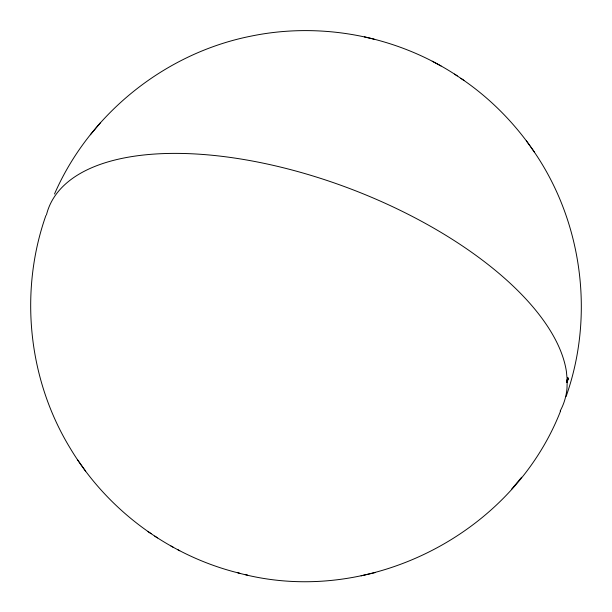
<?xml version="1.0" encoding="UTF-8"?>
<svg xmlns="http://www.w3.org/2000/svg" width="612" height="612" viewBox="0 0 612 612"><rect width="100%" height="100%" fill="white"/><g stroke="black" fill="none" stroke-linecap="round" stroke-linejoin="round"><path stroke-width="0.92" d="M45.923 215.455C19.148 291.297 28.022 378.629 69.722 447.426C106.687 509.765 169.325 556.186 239.774 573.291M566.077 396.545C595.3 314.124 581.928 218.155 530.856 147.117M566.59 380.687L568.013 377.918L568.066 379.585L566.98 382.446L566.59 380.687L566.98 382.446M566.919 380.779L568.013 377.918M566.651 382.355L567.194 380.924M560.6 410.95C511.984 535.408 366.611 608.129 237.907 572.832M54.514 194.004C89.428 113.755 165.095 53.198 250.874 36.162C321.338 21.558 397.295 36.047 457.256 75.896M90.362 134.762L95.288 128.91M95.434 128.704L100.314 122.913M511.686 489.087L516.566 483.296M516.712 483.09L521.638 477.238M361.126 575.838L375.003 572.625M374.093 39.168L364.37 36.858M245.313 574.584L247.63 575.142M568.066 379.585L567.684 377.826M178.077 549.859L179.767 550.754M441.03 65.974L432.233 61.246M170.97 546.026L173.066 547.143M460.859 78.336C489.929 97.951 515.006 123.372 534.613 152.426M148.05 531.614L151.141 533.664M154.744 536.104L157.475 537.917M454.525 74.083L463.95 80.386M77.387 459.574L85.634 471.194M526.366 140.806L529.969 145.893M46.458 214.896A275.415 125.307 20.8 0 1 310.46 175.223A275.415 125.307 20.8 0 1 566.414 371.583L567.217 380.106L566.995 388.337A275.415 125.307 20.8 0 1 560.171 410.966"/></g></svg>
